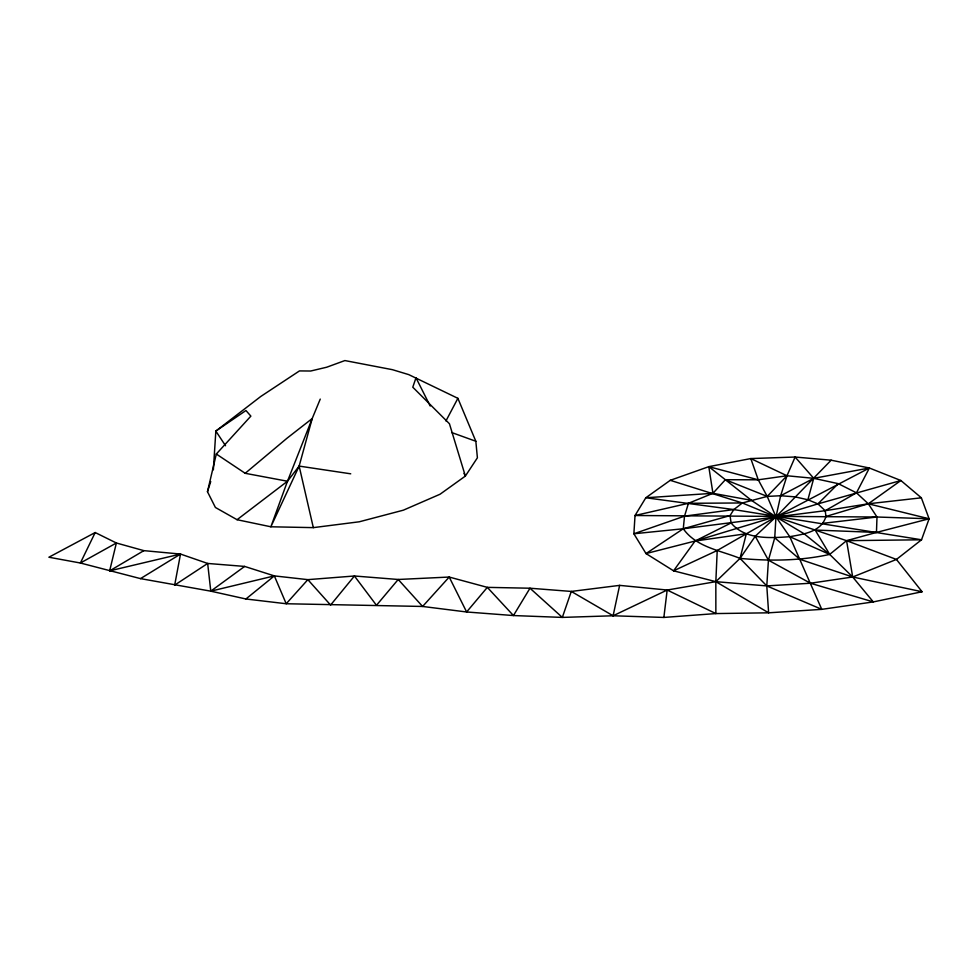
<?xml version="1.0" encoding="UTF-8"?>
<svg xmlns="http://www.w3.org/2000/svg" width="978" height="978" viewBox="0 0 978 978"><rect width="100%" height="100%" fill="white"/><g stroke="black" fill="none" stroke-linecap="round" stroke-linejoin="round"><path stroke-width="1.47" d="M742.351 502.973L733.818 509.575L730.04 515.602L731.092 522.949C744.906 539.819 770.065 538.132 789.772 536.69C803.354 534.245 821.398 531.959 825.97 516.445L825.212 510.699L817.914 503.89L807.889 499.77L794.992 496.848L780.652 495.736L767.217 496.408L742.351 502.973L688.451 503.291L635.028 515.516L876.997 517.007L876.459 532.423L846.569 540.675L829.686 554.404C800.248 560.92 769.955 561.189 740.04 558.389C720.321 550.382 696.36 547.289 683.267 528.756L684.527 516.139L688.451 503.291L712.938 493.315L725.358 479.721L758.256 479.807L786.997 475.76L813.733 478.328L838.268 483.658L856.459 492.839L868.317 503.792L876.997 517.007L929.1 518.78L921.533 539.783L896.435 559.44L852.694 576.996L810.456 583.23L766.789 585.92L715.835 581.665L673.573 570.822L646.018 553.572L633.878 533.768L635.028 515.516L645.822 497.765L670.26 480.32L708.793 466.665L750.798 458.572L795.102 457.032L831.153 460.198L869.381 468.01L900.885 480.516L921.349 497.814L929.1 518.78L876.459 532.423L815.175 530.052L775.97 516.861L742.351 502.973L670.26 480.32M831.153 460.198L775.97 516.861L755.248 536.25L740.04 558.389L715.835 581.665L667.167 590.04L619.624 585.37L571.286 591.433L529.99 588.218L487.325 587.362L449.208 577.044L398.205 579.477L354.427 575.993L307.85 579.648L274.341 575.895L244.634 566.421L207.666 563.45L180.514 554.061L143.852 550.638L116.382 542.998L95.196 532.533L48.9 557.228L80.392 563.01L140.502 578.621L210.783 591.164L245.918 598.988L286.212 603.744L422.606 606.458L466.628 611.983L513.45 615.553L562.338 617.411L613.108 615.773L663.866 617.436L715.859 613.573L715.835 581.665L717.216 550.492L775.97 516.861L869.381 468.01L856.459 492.839L825.212 510.699L683.267 528.756L633.878 533.768L684.527 516.139L733.818 509.575L921.533 539.783L846.569 540.675L815.175 530.052L829.686 554.404L852.694 576.996L873.293 601.922L922.083 591.751L896.435 559.44L846.569 540.675L852.694 576.996L922.083 591.751M755.248 536.25L768.427 560.186L810.456 583.23L873.293 601.922L821.764 609.355L768.622 612.815L766.789 585.92L768.427 560.186L774.735 537.814L775.97 516.861L780.652 495.736L786.997 475.76L795.102 457.032L813.733 478.328L807.889 499.77M213.351 469.843L215.845 431.078L260.759 396.481L299.464 370.919L310.711 371.017L326.725 367.215L344.879 360.564L392.435 369.684L408.755 374.623L457.887 398.327L475.834 441.261L477.398 457.802L465.369 476.078L440.027 494.245L403.376 510.174L359.281 521.787L313.327 527.631L270.869 526.787L237.067 519.709L215.404 507.472L207.47 491.714L216.309 454.024L250.869 416.127L245.943 410.515L215.845 431.078L225.539 445.736M663.866 617.436L667.167 590.04L715.859 613.573L768.622 612.815L715.835 581.665M95.196 532.533L80.392 563.01L116.382 542.998L109.646 570.859L180.514 554.061L174.671 585.113L207.666 563.45L210.783 591.164L274.341 575.895L286.212 603.744L307.85 579.648L330.601 605.052L354.427 575.993L376.469 605.296L398.205 579.477L422.606 606.458L449.208 577.044L466.628 611.983L487.325 587.362L513.45 615.553L529.99 588.218L562.338 617.411L571.286 591.433L613.108 615.773L667.167 590.04M613.108 615.773L619.624 585.37M216.309 454.024L245.197 473.303L287.006 438.217L312.19 418.572L287.483 481.237L270.869 526.787L299.146 466.09L312.19 418.572L320.246 399.097M207.47 491.714L210.735 481.567M445.944 420.956L457.887 398.327M731.092 522.949L695.065 541.042L673.573 570.822L717.216 550.492M237.067 519.709L287.483 481.237L299.146 466.09L350.735 473.817M730.04 515.602L683.267 528.756L646.018 553.572L695.065 541.042L817.914 503.89L838.268 483.658M245.918 598.988L274.341 575.895M210.783 591.164L244.634 566.421M825.97 516.445L868.317 503.792L900.885 480.516L817.914 503.89M140.502 578.621L180.514 554.061M109.646 570.859L143.852 550.638M780.652 495.736L813.733 478.328L869.381 468.01M825.212 510.699L868.317 503.792L921.349 497.814M695.065 541.042L746.348 533.707L740.04 558.389L766.789 585.92L821.764 609.355L789.772 536.69L775.97 516.861L767.217 496.408L758.256 479.807L750.798 458.572L786.997 475.76L767.217 496.408L725.358 479.721L708.793 466.665L712.938 493.315L751.385 500.32L775.97 516.861L804.16 533.817L829.686 554.404L789.772 536.69M822.742 523.34L876.997 517.007M712.938 493.315L645.822 497.765L733.818 509.575M245.197 473.303L287.483 481.237M868.317 503.792L929.1 518.78M708.793 466.665L758.256 479.807M852.694 576.996L799.882 559.306L774.735 537.814M451.677 432.533L475.834 441.261M725.358 479.721L751.385 500.32M430.21 406.041L415.992 377.777L412.789 387.202L449.44 423.755L465.369 476.078L464.024 473.389M299.146 466.09L313.327 527.631"/></g></svg>
